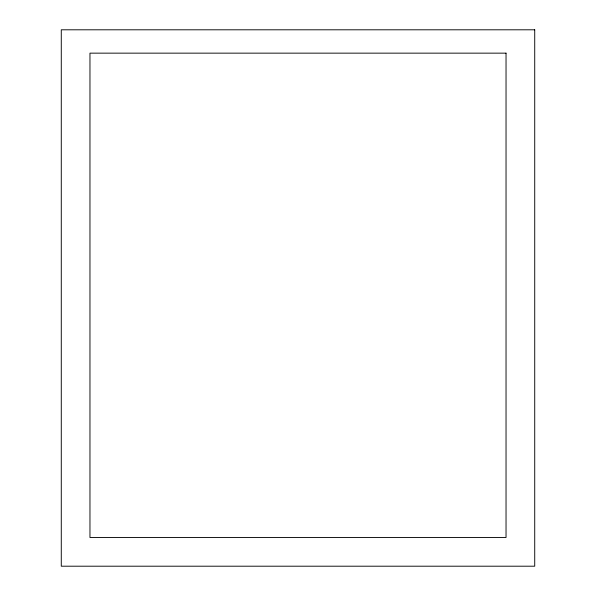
<?xml version="1.0" encoding="UTF-8"?>
<svg xmlns="http://www.w3.org/2000/svg" width="596" height="596" viewBox="0 0 596 596"><rect width="100%" height="100%" fill="white"/><g stroke="black" fill="none" stroke-linecap="round" stroke-linejoin="round"><path stroke-width="0.89" d="M534.724 29.8L61.276 29.8L61.276 566.2L534.724 566.2L534.724 29.8M506.034 53.148L89.966 53.148L89.966 537.503L506.034 537.503L506.034 53.148"/></g></svg>
